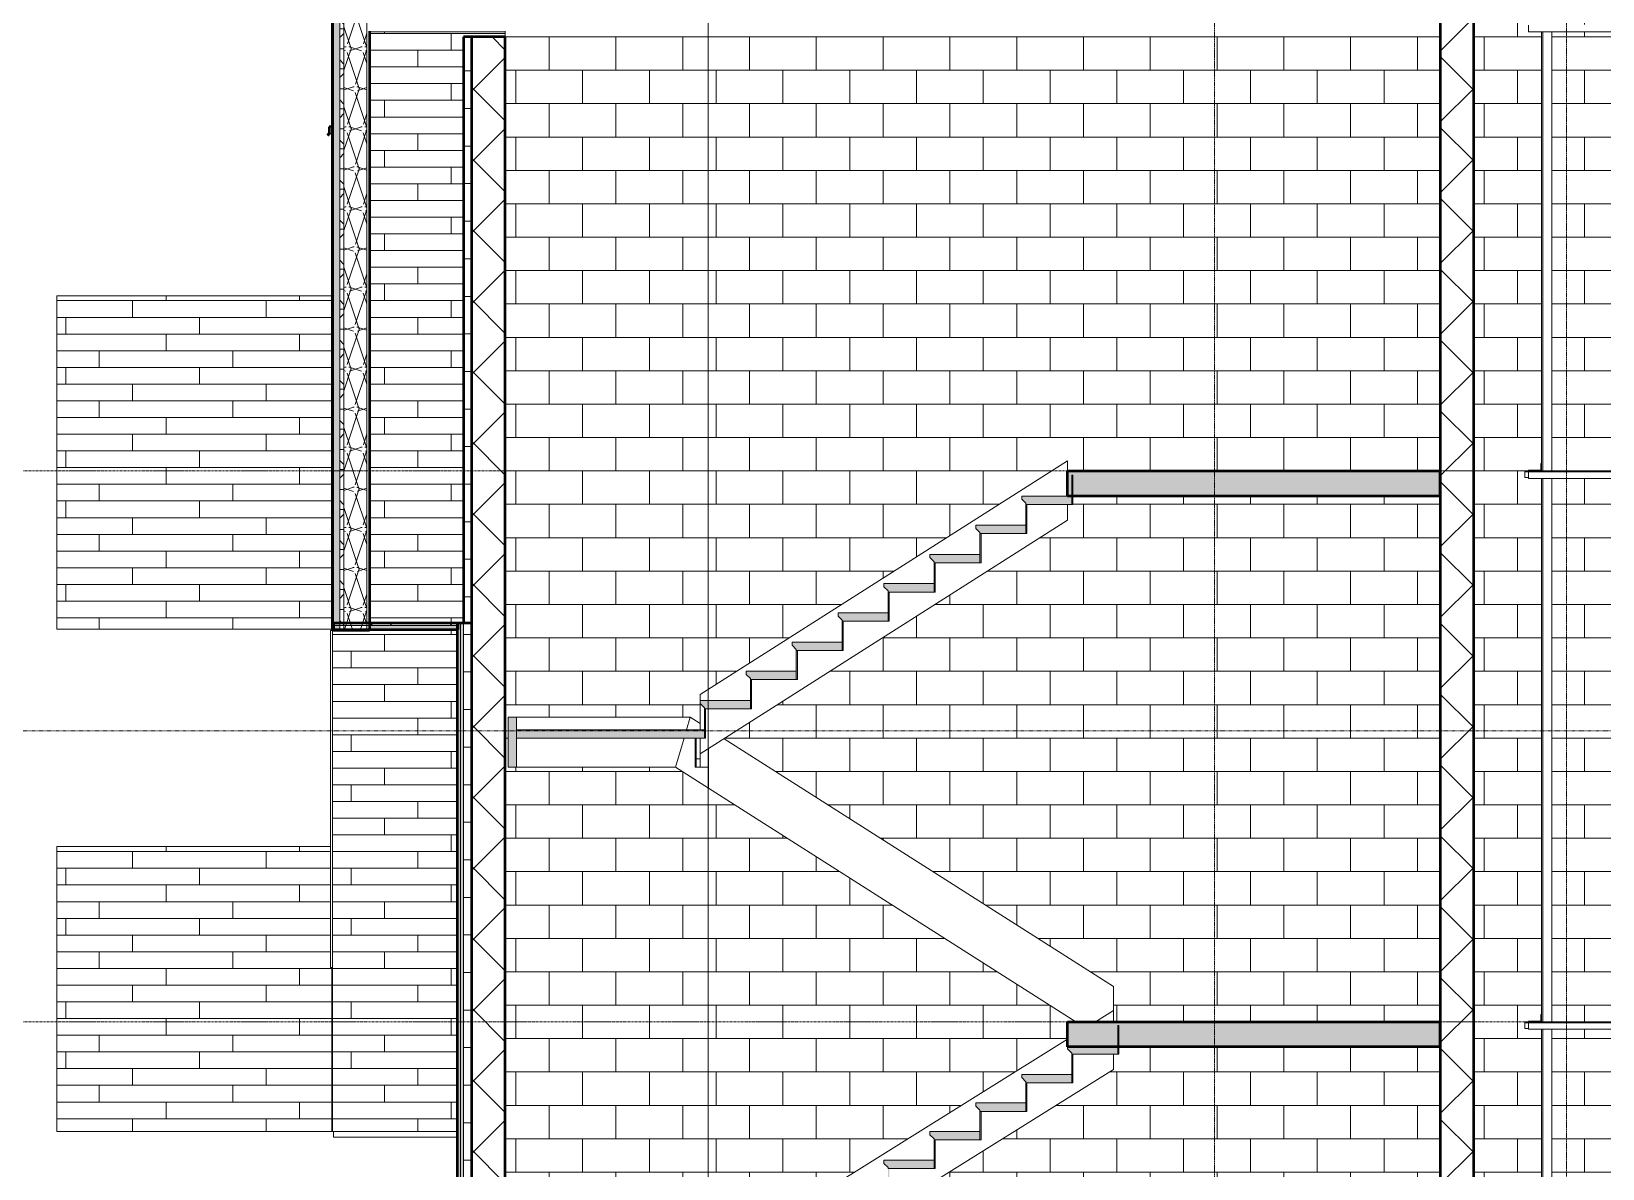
# Model space of a CAD drawing. Header units: inches. Extents: x 9610 to 15331, y -316 to 681.
# Drawn here: x 13188.7 to 13565, y 100.9 to 373.3 of the extents above; entities that cross this region are included whole.
import ezdxf

# ---------------------------------------------------------------- set-up
doc = ezdxf.new("R2010")
doc.units = ezdxf.units.IN
doc.header["$MEASUREMENT"] = 0
for name, pattern in [('Aligning Line 1_8_', [0.25, 0.125, -0.125]), ('Dash Dot 3_16_', [0.3125, 0.1875, -0.0625, 0, -0.0625]), ('Grid Line 1_2_', [0.875, 0.5, -0.125, 0.125, -0.125])]:
    doc.linetypes.add(name, pattern=pattern)
for name, color, linetype, lineweight in [('0-4', 130, 'Continuous', 5), ('0-6', 50, 'Continuous', 9), ('A-ANNO-SYMB-1', 150, 'Dash Dot 3_16_', 9), ('A-CLNG', 13, 'Continuous', 13), ('A-CLNG-1', 135, 'Continuous', 13), ('A-CLNG-3', 13, 'Continuous', 50), ('A-CLNG-4', 243, 'Continuous', 5), ('A-CLNG-PATT-1', 13, 'Continuous', 9), ('A-FLOR-7', 254, 'Continuous', 5), ('A-FLOR-8', 7, 'Continuous', 50), ('A-FLOR-LEVL-1', 51, 'Grid Line 1_2_', 9), ('A-GENM-1', 55, 'Continuous', 9), ('A-GLAZ-1', 135, 'Continuous', 13), ('A-WALL', 113, 'Continuous', 13), ('A-WALL-1', 135, 'Continuous', 13), ('A-WALL-2', 7, 'Continuous', 50), ('A-WALL-4', 254, 'Continuous', 5), ('A-WALL-5', 8, 'Continuous', 5), ('A-WALL-7', 243, 'Continuous', 5), ('A-WALL-8', 27, 'Continuous', 13), ('A-WALL-9', 113, 'Continuous', 50), ('A-WALL-PATT-3', 45, 'Continuous', 9), ('A-WALL-PATT-4', 55, 'Continuous', 9), ('A-WALL-PATT-5', 111, 'Continuous', 9), ('G-ANNO-SYMB', 111, 'Aligning Line 1_8_', 9), ('G-ANNO-SYMB-1', 111, 'Continuous', 9), ('S-STRS-1', 8, 'Continuous', 5), ('S-STRS-2', 50, 'Continuous', 9)]:
    doc.layers.add(name, color=color, linetype=linetype, lineweight=lineweight)
pattern_1 = [(0, (14109.167, 138.832), (0, 4.798), []), (315, (14109.167, 138.832), (4.798427, 0), [6.786, -6.786]), (45, (14109.167, 138.832), (4.798427, 0), [6.786, -6.786])]
pattern_2 = [(161.57, (14109.6468, 139.312), (-3.8399538, -1.54e-05), [0, -27.322, 3.034, 0]), (18.43, (14108.6868, 139.312), (-3.8399538, 1.54e-05), [0, -27.322, 3.034, 0]), (108.43, (14109.6468, 139.312), (1.919622, -9.6005246), [9.106, -21.25]), (71.57, (14108.6868, 139.312), (1.919622, 9.6005246), [9.106, -21.25])]
pattern_3 = [(0, (14109.167, 138.832), (0, 9), []), (90, (14109.167, 138.832), (-9, 6e-16), [])]

# ---------------------------------------------------------------- blocks, each defined once
blk = doc.blocks.new('CTR - 1st Phase - Common Walls_rvt-2-BUILDING SECTION - NORTH_SOUTH AT ELEVATOR AND COURTYARD - LOOKING EAST')
at = {"layer": 'A-WALL-1'}
blk.add_line((-3819.32, 373.37), (-3819.32, 372), dxfattribs=at)
blk = doc.blocks.new('Otis_G2S_06102019171910 - Otis_G2S_06102019171910-2044336-BUILDING SECTION - NORTH_SOUTH AT ELEVATOR AND COURTYARD - LOOKING EAST')
at = {"layer": 'A-GENM-1'}
for p, q in [((-3574.22, 373.23), (-3574.22, 374.8)), ((-3539.45, 373.23), (-3574.22, 373.23)), ((-3571.06, 268), (-3571.06, 373.23)), ((-3570.75, 268), (-3570.75, 373.23)), ((-3568.62, 268), (-3568.62, 373.23)), ((-3575.1, 268), (-3574.22, 268)), ((-3575.1, 267.8), (-3575.1, 268)), ((-3575.1, 267.8), (-3575.1, 266.43)), ((-3574.22, 267.8), (-3575.1, 267.8)), ((-3574.22, 268.2), (-3571.07, 268.2)), ((-3574.22, 268), (-3574.22, 268.2)), ((-3574.22, 268), (-3539.45, 268)), ((-3574.22, 267.8), (-3574.22, 268)), ((-3571.07, 268), (-3574.22, 268)), ((-3574.22, 267.8), (-3539.45, 267.8)), ((-3574.22, 266.23), (-3574.22, 267.8)), ((-3539.45, 267.8), (-3574.22, 267.8)), ((-3571.26, 269.77), (-3571.07, 269.77)), ((-3571.26, 268.2), (-3571.26, 269.77)), ((-3571.07, 268.2), (-3571.26, 268.2)), ((-3571.07, 269.77), (-3571.07, 268.2)), ((-3571.07, 268.2), (-3571.07, 268)), ((-3574.22, 266.43), (-3575.1, 266.43)), ((-3539.45, 266.23), (-3574.22, 266.23)), ((-3571.06, 136), (-3571.06, 266.23)), ((-3570.75, 136), (-3570.75, 266.23)), ((-3568.62, 136), (-3568.62, 266.23)), ((-3575.1, 136), (-3574.22, 136)), ((-3575.1, 135.8), (-3575.1, 136)), ((-3575.1, 135.8), (-3575.1, 134.43)), ((-3574.22, 135.8), (-3575.1, 135.8)), ((-3574.22, 136.2), (-3571.07, 136.2)), ((-3574.22, 136), (-3574.22, 136.2)), ((-3574.22, 136), (-3539.45, 136)), ((-3574.22, 135.8), (-3574.22, 136)), ((-3571.07, 136), (-3574.22, 136)), ((-3574.22, 135.8), (-3539.45, 135.8)), ((-3574.22, 134.23), (-3574.22, 135.8)), ((-3539.45, 135.8), (-3574.22, 135.8)), ((-3571.26, 137.77), (-3571.07, 137.77)), ((-3571.26, 136.2), (-3571.26, 137.77)), ((-3571.07, 136.2), (-3571.26, 136.2)), ((-3571.07, 137.77), (-3571.07, 136.2)), ((-3571.07, 136.2), (-3571.07, 136)), ((-3574.22, 134.43), (-3575.1, 134.43)), ((-3539.45, 134.23), (-3574.22, 134.23)), ((-3571.06, 0), (-3571.06, 134.23)), ((-3570.75, 0), (-3570.75, 134.23)), ((-3568.62, 0), (-3568.62, 134.23))]:
    blk.add_line(p, q, dxfattribs=at)
blk = doc.blocks.new('CTR - 1st Phase -Stairs _ Elevators_rvt-2-BUILDING SECTION - NORTH_SOUTH AT ELEVATOR AND COURTYARD - LOOKING EAST')
at = {"layer": 'A-FLOR-7'}
for points in [[(-3684.6, 262), (-3595.32, 262), (-3595.32, 268), (-3684.6, 268)], [(-3666.84, 130), (-3595.32, 130), (-3595.32, 136), (-3684.6, 136), (-3684.6, 130), (-3673.22, 130)]]:
    blk.add_hatch(color=256, dxfattribs=at).paths.add_polyline_path(points, flags=0)
at = {"layer": 'A-WALL-PATT-3'}
h = blk.add_hatch(dxfattribs=at)
h.set_pattern_fill('FP_82', color=256, style=0, pattern_type=2)
h.set_pattern_definition([(45, (-3012.324, 138.832), (-8.48528, 8.48528), []), (135, (-3012.324, 138.832), (-8.48528, -8.48528), [])])
h.paths.add_polyline_path([(-3595.32, -128), (-3587.32, -128), (-3587.32, 436), (-3595.32, 436), (-3595.32, -114.86)], flags=0)
at = {"layer": 'A-WALL-PATT-4'}
h = blk.add_hatch(dxfattribs=at)
h.set_pattern_fill('FP_83', color=256, style=0, pattern_type=2)
h.set_pattern_definition([(0, (-3503.324, -164), (0, 8), []), (90, (-3503.324, -164), (-8, 8), [8, -8])])
h.paths.add_polyline_path([(-3571.06, -128), (-3571.06, -21.77), (-3574.22, -21.77), (-3574.22, -21.57), (-3575.1, -21.57), (-3575.1, -20), (-3574.22, -20), (-3574.22, -19.8), (-3571.26, -19.8), (-3571.26, -18.23), (-3571.07, -18.23), (-3571.06, -1.77), (-3574.22, -1.77), (-3574.22, -1.57), (-3575.1, -1.57), (-3575.1, 0), (-3574.22, 0), (-3574.22, 0.2), (-3571.26, 0.2), (-3571.26, 1.77), (-3571.07, 1.77), (-3571.06, 134.23), (-3574.22, 134.23), (-3574.22, 134.43), (-3575.1, 134.43), (-3575.1, 136), (-3574.22, 136), (-3574.22, 136.2), (-3571.26, 136.2), (-3571.26, 137.77), (-3571.07, 137.77), (-3571.06, 266.23), (-3574.22, 266.23), (-3574.22, 266.43), (-3575.1, 266.43), (-3575.1, 268), (-3574.22, 268), (-3574.22, 268.2), (-3571.26, 268.2), (-3571.26, 269.77), (-3571.07, 269.77), (-3571.06, 373.23), (-3574.22, 373.23), (-3574.22, 373.43), (-3575.1, 373.43), (-3575.1, 375), (-3574.22, 375), (-3574.22, 375.2), (-3571.26, 375.2), (-3571.26, 376.77), (-3571.07, 376.77), (-3571.06, 394), (-3568.62, 394), (-3568.62, 375), (-3539.45, 375), (-3539.45, 394), (-3534.45, 394), (-3534.45, 375), (-3523.82, 375), (-3523.82, 394), (-3521.38, 394), (-3521.38, 376.77), (-3521.19, 376.77), (-3521.19, 375.2), (-3518.23, 375.2), (-3518.23, 375), (-3517.35, 375), (-3517.35, 373.43), (-3518.23, 373.43), (-3518.23, 373.23), (-3521.38, 373.23), (-3521.38, 269.77), (-3521.19, 269.77), (-3521.19, 268.2), (-3518.23, 268.2), (-3518.23, 268), (-3517.35, 268), (-3517.35, 266.43), (-3518.23, 266.43), (-3518.23, 266.23), (-3521.38, 266.23), (-3521.38, 137.77), (-3521.19, 137.77), (-3521.19, 136.2), (-3518.23, 136.2), (-3518.23, 136), (-3517.35, 136), (-3517.35, 134.43), (-3518.23, 134.43), (-3518.23, 134.23), (-3521.38, 134.23), (-3521.38, 1.77), (-3521.19, 1.77), (-3521.19, 0.2), (-3518.23, 0.2), (-3518.23, 0), (-3517.35, 0), (-3517.35, -1.57), (-3518.23, -1.57), (-3518.23, -1.77), (-3521.38, -1.77), (-3521.38, -18.23), (-3521.19, -18.23), (-3521.19, -19.8), (-3518.23, -19.8), (-3518.23, -20), (-3517.35, -20), (-3517.35, -21.57), (-3518.23, -21.57), (-3518.23, -21.77), (-3521.38, -21.77), (-3521.38, -128), (-3509.73, -128), (-3509.73, -44), (-3509.32, -44), (-3509.32, -43), (-3508.28, -43), (-3508.28, -42), (-3507.32, -42), (-3507.32, 0), (-3509.73, 0), (-3509.73, 84), (-3509.32, 84), (-3509.32, 85), (-3508.28, 85), (-3508.28, 86), (-3507.32, 86), (-3507.32, 136), (-3509.73, 136), (-3509.73, 220), (-3509.32, 220), (-3509.32, 221), (-3508.28, 221), (-3508.28, 222), (-3507.32, 222), (-3507.32, 268), (-3509.73, 268), (-3509.73, 352), (-3509.32, 352), (-3509.32, 353), (-3508.28, 353), (-3508.28, 354), (-3507.32, 354), (-3507.32, 436), (-3587.32, 436), (-3587.32, -128), (-3576.29, -128)], flags=0)
h.paths.add_polyline_path([(-3568.62, -128), (-3568, -128), (-3568, -60.62), (-3568.31, -60.62), (-3568.31, -52.98), (-3555.72, -52.98), (-3555.72, -52.44), (-3539.45, -52.44), (-3539.45, -21.77), (-3568.62, -21.77), (-3568.62, -126.76)], flags=0)
h.paths.add_polyline_path([(-3566.5, -128), (-3565.13, -128), (-3565.13, -84.98), (-3547.65, -84.98), (-3547.65, -60.62), (-3566.5, -60.62), (-3566.5, -126.41)], flags=0)
h.paths.add_polyline_path([(-3524.44, -128), (-3523.82, -128), (-3523.82, -21.77), (-3534.45, -21.77), (-3534.45, -52.98), (-3524.13, -52.98), (-3524.13, -60.62), (-3524.44, -60.62), (-3524.44, -119.59)], flags=0)
h.paths.add_polyline_path([(-3527.3, -128), (-3525.94, -128), (-3525.94, -60.62), (-3534.45, -60.62), (-3534.45, -84.98), (-3527.3, -84.98), (-3527.3, -120.06)], flags=0)
h.paths.add_polyline_path([(-3544.78, -84.98), (-3539.45, -84.98), (-3539.45, -60.62), (-3544.78, -60.62)], flags=0)
h.paths.add_polyline_path([(-3531.77, -20), (-3523.82, -20), (-3523.82, -1.77), (-3534.45, -1.77), (-3534.45, -20)], flags=0)
h.paths.add_polyline_path([(-3568.62, -20), (-3539.45, -20), (-3539.45, -1.77), (-3568.62, -1.77), (-3568.62, -16)], flags=0)
h.paths.add_polyline_path([(-3534.45, 0), (-3523.82, 0), (-3523.82, 134.23), (-3534.45, 134.23), (-3534.45, 29.36)], flags=0)
h.paths.add_polyline_path([(-3544.32, 0), (-3539.45, 0), (-3539.45, 134.23), (-3568.62, 134.23), (-3568.62, 0)], flags=0)
h.paths.add_polyline_path([(-3534.45, 136), (-3523.82, 136), (-3523.82, 266.23), (-3534.45, 266.23), (-3534.45, 160.23)], flags=0)
h.paths.add_polyline_path([(-3539.45, 136), (-3539.45, 266.23), (-3568.62, 266.23), (-3568.62, 136)], flags=0)
h.paths.add_polyline_path([(-3534.45, 268), (-3523.82, 268), (-3523.82, 373.23), (-3534.45, 373.23), (-3534.45, 279.64)], flags=0)
h.paths.add_polyline_path([(-3539.45, 268), (-3539.45, 373.23), (-3568.62, 373.23), (-3568.62, 268), (-3542.38, 268)], flags=0)
h.paths.add_polyline_path([(-3544.43, 422), (-3549.22, 422), (-3549.22, 422.37), (-3546.41, 422.37), (-3546.41, 426.37), (-3549.22, 426.37), (-3549.22, 426.75), (-3543.22, 426.75), (-3543.22, 426.37), (-3546.03, 426.37), (-3546.03, 422.37), (-3543.22, 422.37), (-3543.22, 422)], flags=0)
h = blk.add_hatch(dxfattribs=at)
h.set_pattern_fill('FP_79', color=256, style=0, pattern_type=2)
h.set_pattern_definition([(0, (-3591.324, -172), (0, 8), []), (90, (-3591.324, -172), (-8, 8), [8, -8])])
h.paths.add_polyline_path([(-3599.3, -140), (-3595.32, -140), (-3595.32, -138), (-3599.32, -138.01), (-3599.32, -140)], flags=0)
h.paths.add_polyline_path([(-3599.32, -128), (-3595.32, -128), (-3595.32, -6), (-3677.56, -6), (-3677.56, -8.74), (-3678.81, -8.74), (-3678.81, -12.43), (-3760.82, -62.66), (-3667.81, -119.63), (-3667.81, -128), (-3613.53, -128)], flags=0)
h.paths.add_polyline_path([(-3819.32, -128), (-3677.11, -128), (-3772.42, -69.63), (-3816.81, -69.63), (-3816.81, -57.63), (-3769.04, -57.63), (-3766.81, -58.99), (-3766.81, -52.26), (-3684.6, -1.91), (-3684.6, 0), (-3682.78, 0), (-3778.35, 59.57), (-3818.6, 59.57), (-3818.6, 71.57), (-3774.91, 71.57), (-3772.6, 70.13), (-3772.6, 76.99), (-3684.6, 131.84), (-3684.6, 136), (-3682.65, 136), (-3778.51, 197), (-3818.6, 197), (-3818.6, 209), (-3775.01, 209), (-3772.6, 207.46), (-3772.6, 214.46), (-3684.6, 270.46), (-3684.6, 268), (-3595.32, 268), (-3595.32, 372), (-3819.32, 372), (-3819.32, -114.86)], flags=0)
h.paths.add_polyline_path([(-3678.81, -6.74), (-3677.81, -6.74), (-3677.81, -6), (-3678.81, -6)], flags=0)
h.paths.add_polyline_path([(-3595.32, 0), (-3595.32, 130), (-3672.35, 130), (-3672.35, 128.29), (-3673.6, 128.29), (-3673.6, 124.56), (-3766.76, 66.49), (-3673.6, 8.42), (-3673.6, 0), (-3666.84, 0)], flags=0)
h.paths.add_polyline_path([(-3595.32, 136), (-3595.32, 262), (-3683.35, 262), (-3683.35, 260), (-3684.6, 260), (-3684.6, 256.24), (-3766.92, 203.85), (-3673.6, 144.46), (-3673.6, 136), (-3666.84, 136)], flags=0)
at = {"layer": 'S-STRS-1'}
for points in [[(-3684.6, 260), (-3683.6, 260), (-3683.6, 262), (-3695.6, 262), (-3695.6, 261.25), (-3694.6, 260.25), (-3694.6, 260)], [(-3694.6, 253), (-3694.35, 253), (-3694.35, 260), (-3694.6, 260), (-3694.6, 253.25)], [(-3683.35, 260), (-3683.35, 262), (-3683.6, 262), (-3683.6, 260)], [(-3705.6, 253), (-3694.6, 253), (-3694.6, 255), (-3706.6, 255), (-3706.6, 254.25), (-3705.6, 253.25)], [(-3705.35, 246), (-3705.35, 253), (-3705.6, 253), (-3705.6, 246)], [(-3705.6, 246), (-3705.6, 248), (-3717.6, 248), (-3717.6, 247.25), (-3716.6, 246.25), (-3716.6, 246)], [(-3716.35, 239), (-3716.35, 246), (-3716.6, 246), (-3716.6, 239)], [(-3727.6, 239), (-3716.6, 239), (-3716.6, 241), (-3728.6, 241), (-3728.6, 240.25), (-3727.6, 239.25)], [(-3727.6, 232), (-3727.35, 232), (-3727.35, 239), (-3727.6, 239), (-3727.6, 232.25)], [(-3727.6, 232), (-3727.6, 234), (-3739.6, 234), (-3739.6, 233.25), (-3738.6, 232.25), (-3738.6, 232), (-3734.37, 232)], [(-3738.6, 225), (-3738.35, 225), (-3738.35, 232), (-3738.6, 232), (-3738.6, 225.25)], [(-3738.6, 225), (-3738.6, 227), (-3750.6, 227), (-3750.6, 226.25), (-3749.6, 225.25), (-3749.6, 225)], [(-3749.35, 218), (-3749.35, 225), (-3749.6, 225), (-3749.6, 218)], [(-3749.6, 218), (-3749.6, 220), (-3761.6, 220), (-3761.6, 219.25), (-3760.6, 218.25), (-3760.6, 218)], [(-3760.35, 211), (-3760.35, 218), (-3760.6, 218), (-3760.6, 211)], [(-3771.6, 211), (-3760.6, 211), (-3760.6, 213), (-3772.6, 213), (-3772.6, 212.25), (-3771.6, 211.25)], [(-3771.6, 204), (-3771.35, 204), (-3771.35, 211), (-3771.6, 211), (-3771.6, 206.08)], [(-3818.6, 197), (-3816.6, 197), (-3816.6, 209), (-3818.6, 209), (-3818.6, 204)], [(-3816.6, 204), (-3771.6, 204), (-3771.6, 206), (-3816.6, 206)], [(-3683.6, 128.29), (-3672.6, 128.29), (-3672.6, 130), (-3684.6, 130), (-3684.6, 129.54), (-3683.6, 128.54)], [(-3683.35, 121.43), (-3683.35, 128.29), (-3683.6, 128.29), (-3683.6, 121.43)], [(-3672.6, 128.29), (-3672.35, 128.29), (-3672.35, 130), (-3672.6, 130), (-3672.6, 128.54)], [(-3683.6, 121.43), (-3683.6, 123.43), (-3695.6, 123.43), (-3695.6, 122.68), (-3694.6, 121.68), (-3694.6, 121.43), (-3684.6, 121.43)], [(-3694.35, 114.57), (-3694.35, 121.43), (-3694.6, 121.43), (-3694.6, 114.57)], [(-3705.6, 114.57), (-3694.6, 114.57), (-3694.6, 116.57), (-3706.6, 116.57), (-3706.6, 115.82), (-3705.6, 114.82)], [(-3705.35, 107.71), (-3705.35, 114.57), (-3705.6, 114.57), (-3705.6, 107.71)], [(-3716.6, 107.71), (-3705.6, 107.71), (-3705.6, 109.71), (-3717.6, 109.71), (-3717.6, 108.96), (-3716.6, 107.96)], [(-3716.6, 100.86), (-3716.35, 100.86), (-3716.35, 107.71), (-3716.6, 107.71), (-3716.6, 101.11)], [(-3727.6, 100.86), (-3716.6, 100.86), (-3716.6, 102.86), (-3728.6, 102.86), (-3728.6, 102.11), (-3727.6, 101.11)], [(-3727.6, 94), (-3727.35, 94), (-3727.35, 100.86), (-3727.6, 100.86), (-3727.6, 94.25)]]:
    blk.add_hatch(color=256, dxfattribs=at).paths.add_polyline_path(points, flags=0)
at = {"layer": 'A-FLOR-8'}
for p, q in [((-3684.6, 268), (-3595.32, 268)), ((-3684.6, 262), (-3684.6, 268)), ((-3595.32, 262), (-3595.32, 268)), ((-3595.32, 262), (-3684.6, 262)), ((-3684.6, 136), (-3595.32, 136)), ((-3684.6, 130), (-3684.6, 136)), ((-3595.32, 130), (-3595.32, 136)), ((-3595.32, 130), (-3684.6, 130))]:
    blk.add_line(p, q, dxfattribs=at)
at = {"layer": 'A-WALL-1'}
blk.add_line((-3595.32, 372), (-3819.32, 372), dxfattribs=at)
at = {"layer": 'A-WALL-2'}
for p, q in [((-3595.32, 436), (-3595.32, -128)), ((-3587.32, -128), (-3587.32, 436))]:
    blk.add_line(p, q, dxfattribs=at)
at = {"layer": 'S-STRS-2'}
for p, q in [((-3772.6, 214.46), (-3684.6, 270.46)), ((-3684.6, 270.46), (-3684.6, 268)), ((-3683.6, 267), (-3683.6, 260)), ((-3683.6, 267), (-3683.35, 267)), ((-3683.35, 260), (-3683.35, 267)), ((-3683.6, 262), (-3695.6, 262)), ((-3695.6, 262), (-3695.6, 261.25)), ((-3694.6, 260.25), (-3695.6, 261.25)), ((-3694.6, 260), (-3694.6, 260.25)), ((-3694.6, 260), (-3694.6, 253)), ((-3694.6, 260), (-3694.35, 260)), ((-3683.6, 260), (-3694.6, 260)), ((-3694.35, 253), (-3694.35, 260)), ((-3684.6, 260), (-3684.6, 256.24)), ((-3683.6, 262), (-3683.6, 260)), ((-3683.6, 260), (-3683.35, 260)), ((-3684.6, 256.24), (-3772.6, 200.24)), ((-3694.6, 255), (-3706.6, 255)), ((-3706.6, 255), (-3706.6, 254.25)), ((-3705.6, 253.25), (-3706.6, 254.25)), ((-3705.6, 253), (-3705.6, 253.25)), ((-3705.6, 253), (-3705.6, 246)), ((-3705.6, 253), (-3705.35, 253)), ((-3694.6, 253), (-3705.6, 253)), ((-3705.35, 246), (-3705.35, 253)), ((-3694.6, 255), (-3694.6, 253)), ((-3694.6, 253), (-3694.35, 253)), ((-3705.6, 248), (-3717.6, 248)), ((-3717.6, 248), (-3717.6, 247.25)), ((-3716.6, 246.25), (-3717.6, 247.25)), ((-3716.6, 246), (-3716.6, 246.25)), ((-3716.6, 246), (-3716.6, 239)), ((-3716.6, 246), (-3716.35, 246)), ((-3705.6, 246), (-3716.6, 246)), ((-3716.35, 239), (-3716.35, 246)), ((-3705.6, 248), (-3705.6, 246)), ((-3705.6, 246), (-3705.35, 246)), ((-3716.6, 241), (-3728.6, 241)), ((-3728.6, 241), (-3728.6, 240.25)), ((-3716.6, 241), (-3716.6, 239)), ((-3727.6, 239.25), (-3728.6, 240.25)), ((-3727.6, 239), (-3727.6, 239.25)), ((-3727.6, 239), (-3727.6, 232)), ((-3727.6, 239), (-3727.35, 239)), ((-3716.6, 239), (-3727.6, 239)), ((-3727.35, 232), (-3727.35, 239)), ((-3716.6, 239), (-3716.35, 239)), ((-3727.6, 234), (-3739.6, 234)), ((-3739.6, 234), (-3739.6, 233.25)), ((-3727.6, 234), (-3727.6, 232)), ((-3738.6, 232.25), (-3739.6, 233.25)), ((-3738.6, 232), (-3738.6, 232.25)), ((-3738.6, 232), (-3738.6, 225)), ((-3738.6, 232), (-3738.35, 232)), ((-3727.6, 232), (-3738.6, 232)), ((-3738.35, 225), (-3738.35, 232)), ((-3727.6, 232), (-3727.35, 232)), ((-3738.6, 227), (-3750.6, 227)), ((-3750.6, 227), (-3750.6, 226.25)), ((-3749.6, 225.25), (-3750.6, 226.25)), ((-3738.6, 227), (-3738.6, 225)), ((-3749.6, 225), (-3749.6, 225.25)), ((-3749.6, 225), (-3749.6, 218)), ((-3749.6, 225), (-3749.35, 225)), ((-3738.6, 225), (-3749.6, 225)), ((-3749.35, 218), (-3749.35, 225)), ((-3738.6, 225), (-3738.35, 225)), ((-3749.6, 220), (-3761.6, 220)), ((-3761.6, 220), (-3761.6, 219.25)), ((-3760.6, 218.25), (-3761.6, 219.25)), ((-3749.6, 220), (-3749.6, 218)), ((-3760.6, 218), (-3760.6, 218.25)), ((-3760.6, 218), (-3760.6, 211)), ((-3760.6, 218), (-3760.35, 218)), ((-3749.6, 218), (-3760.6, 218)), ((-3760.35, 211), (-3760.35, 218)), ((-3749.6, 218), (-3749.35, 218)), ((-3772.6, 214.46), (-3772.6, 213)), ((-3772.6, 213), (-3772.6, 212.25)), ((-3772.6, 213), (-3760.6, 213)), ((-3772.6, 212.25), (-3772.6, 206)), ((-3772.6, 212.25), (-3771.6, 211.25)), ((-3771.6, 211), (-3771.6, 211.25)), ((-3760.6, 211), (-3771.6, 211)), ((-3771.6, 211), (-3771.6, 204)), ((-3771.6, 211), (-3771.35, 211)), ((-3771.35, 204), (-3771.35, 211)), ((-3760.6, 213), (-3760.6, 211)), ((-3760.6, 211), (-3760.35, 211)), ((-3818.6, 209), (-3816.6, 209)), ((-3818.6, 209), (-3818.6, 197)), ((-3816.6, 209), (-3816.6, 197)), ((-3816.6, 209), (-3775.01, 209)), ((-3775.88, 206), (-3775.01, 209)), ((-3775.01, 209), (-3775.88, 206)), ((-3775.01, 209), (-3772.6, 207.46)), ((-3816.6, 206), (-3771.6, 206)), ((-3816.6, 206), (-3816.6, 204)), ((-3771.6, 204), (-3816.6, 204)), ((-3778.51, 197), (-3776.47, 204)), ((-3776.47, 204), (-3778.51, 197)), ((-3773.85, 204), (-3773.85, 197)), ((-3773.6, 197), (-3773.6, 204)), ((-3772.6, 204), (-3772.6, 200.24)), ((-3771.6, 206), (-3771.6, 204)), ((-3771.6, 204), (-3771.35, 204)), ((-3766.92, 203.85), (-3673.6, 144.46)), ((-3772.6, 197), (-3772.6, 200.24)), ((-3770.6, 201.51), (-3770.6, 197)), ((-3816.6, 197), (-3818.6, 197)), ((-3816.6, 197), (-3778.51, 197)), ((-3778.51, 197), (-3770.6, 191.97)), ((-3773.85, 197), (-3773.6, 197)), ((-3773.6, 199), (-3772.6, 199)), ((-3773.6, 199), (-3773.6, 197)), ((-3772.6, 197), (-3773.6, 197)), ((-3770.6, 197), (-3772.6, 197)), ((-3770.6, 197), (-3770.6, 191.97)), ((-3770.6, 191.97), (-3682.65, 136)), ((-3673.6, 144.46), (-3673.6, 138.7)), ((-3677.93, 136), (-3673.6, 138.7)), ((-3673.6, 138.7), (-3673.6, 136)), ((-3772.6, 76.99), (-3684.6, 131.84)), ((-3672.6, 135.14), (-3672.6, 128.29)), ((-3672.6, 135.14), (-3672.35, 135.14)), ((-3672.35, 128.29), (-3672.35, 135.14)), ((-3672.6, 130.29), (-3684.6, 130.29)), ((-3684.6, 130.29), (-3684.6, 129.54)), ((-3683.6, 128.54), (-3684.6, 129.54)), ((-3683.6, 128.29), (-3683.6, 128.54)), ((-3683.6, 128.29), (-3683.6, 121.43)), ((-3683.6, 128.29), (-3683.35, 128.29)), ((-3672.6, 128.29), (-3683.6, 128.29)), ((-3683.35, 121.43), (-3683.35, 128.29)), ((-3673.6, 128.29), (-3673.6, 124.56)), ((-3672.6, 130.29), (-3672.6, 128.29)), ((-3672.6, 128.29), (-3672.35, 128.29)), ((-3673.6, 124.56), (-3772.6, 62.85)), ((-3683.6, 123.43), (-3695.6, 123.43)), ((-3695.6, 123.43), (-3695.6, 122.68)), ((-3694.6, 121.68), (-3695.6, 122.68)), ((-3694.6, 121.43), (-3694.6, 121.68)), ((-3694.6, 121.43), (-3694.6, 114.57)), ((-3694.6, 121.43), (-3694.35, 121.43)), ((-3683.6, 121.43), (-3694.6, 121.43)), ((-3694.35, 114.57), (-3694.35, 121.43)), ((-3683.6, 123.43), (-3683.6, 121.43)), ((-3683.6, 121.43), (-3683.35, 121.43)), ((-3694.6, 116.57), (-3706.6, 116.57)), ((-3706.6, 116.57), (-3706.6, 115.82)), ((-3705.6, 114.82), (-3706.6, 115.82)), ((-3705.6, 114.57), (-3705.6, 114.82)), ((-3705.6, 114.57), (-3705.6, 107.71)), ((-3705.6, 114.57), (-3705.35, 114.57)), ((-3694.6, 114.57), (-3705.6, 114.57)), ((-3705.35, 107.71), (-3705.35, 114.57)), ((-3694.6, 116.57), (-3694.6, 114.57)), ((-3694.6, 114.57), (-3694.35, 114.57)), ((-3705.6, 109.71), (-3717.6, 109.71)), ((-3717.6, 109.71), (-3717.6, 108.96)), ((-3705.6, 109.71), (-3705.6, 107.71)), ((-3716.6, 107.96), (-3717.6, 108.96)), ((-3716.6, 107.71), (-3716.6, 107.96)), ((-3716.6, 107.71), (-3716.6, 100.86)), ((-3716.6, 107.71), (-3716.35, 107.71)), ((-3705.6, 107.71), (-3716.6, 107.71)), ((-3716.35, 100.86), (-3716.35, 107.71)), ((-3705.6, 107.71), (-3705.35, 107.71)), ((-3716.6, 102.86), (-3728.6, 102.86)), ((-3728.6, 102.86), (-3728.6, 102.11)), ((-3727.6, 101.11), (-3728.6, 102.11)), ((-3716.6, 102.86), (-3716.6, 100.86)), ((-3727.6, 100.86), (-3727.6, 101.11)), ((-3716.6, 100.86), (-3727.6, 100.86)), ((-3716.6, 100.86), (-3716.35, 100.86))]:
    blk.add_line(p, q, dxfattribs=at)
at = {"layer": '0-6'}
blk.add_blockref('Otis_G2S_06102019171910 - Otis_G2S_06102019171910-2044336-BUILDING SECTION - NORTH_SOUTH AT ELEVATOR AND COURTYARD - LOOKING EAST', (0, 0), dxfattribs=at)
blk = doc.blocks.new('Basic Wall _ EXT - FIBER CEMENT - LARGE - ___-2162461-BUILDING SECTION - NORTH_SOUTH AT ELEVATOR AND COURTYARD - LOOKING EAST')
at = {"layer": 'A-WALL-8'}
blk.add_hatch(color=256, dxfattribs=at).paths.add_polyline_path([(-3861.76, 348.66), (-3861.47, 349.06), (-3861.47, 350.44), (-3860.72, 350.5), (-3860.75, 350.53), (-3861.5, 350.43), (-3861.5, 349.02), (-3861.79, 348.68)], flags=0)
at = {"layer": 'A-WALL-1'}
for p, q in [((-3861.77, 348.55), (-3861.75, 348.53)), ((-3861.73, 348.55), (-3861.75, 348.57))]:
    blk.add_line(p, q, dxfattribs=at)
for centre, radius, start, end in [((-3861.71, 348.62), 0.0937, 140, 230), ((-3861.71, 348.62), 0.0625, 140, 230), ((-3861.69, 348.6), 0.0938, 230, 320), ((-3861.69, 348.6), 0.0625, 230, 320)]:
    blk.add_arc(centre, radius, start, end, dxfattribs=at)
at = {"layer": 'A-WALL-9'}
for p, q in [((-3860.75, 350.53), (-3861.5, 350.46)), ((-3861.5, 350.46), (-3861.5, 349.02)), ((-3860.72, 350.5), (-3861.47, 350.44)), ((-3861.47, 349.01), (-3861.47, 350.44)), ((-3860.72, 353), (-3860.75, 353)), ((-3860.75, 353), (-3860.75, 350.53)), ((-3860.72, 350.5), (-3860.72, 353)), ((-3861.5, 349.02), (-3861.79, 348.68)), ((-3861.77, 348.55), (-3861.75, 348.53)), ((-3861.76, 348.66), (-3861.47, 349.01)), ((-3861.73, 348.55), (-3861.75, 348.57)), ((-3861.36, 348.9), (-3861.64, 348.56)), ((-3861.62, 348.54), (-3861.34, 348.88)), ((-3861.34, 348.88), (-3861.36, 348.9))]:
    blk.add_line(p, q, dxfattribs=at)
for centre, radius, start, end in [((-3861.71, 348.62), 0.0937, 140, 230), ((-3861.71, 348.62), 0.0625, 140, 230), ((-3861.69, 348.6), 0.0938, 230, 320), ((-3861.69, 348.6), 0.0625, 230, 320)]:
    blk.add_arc(centre, radius, start, end, dxfattribs=at)
blk = doc.blocks.new('_THE_ WINDOW _ DOOR - Window - 2nd Floor-2113388-BUILDING SECTION - NORTH_SOUTH AT ELEVATOR AND COURTYARD - LOOKING EAST')
at = {"layer": 'A-GLAZ-1'}
for p, q in [((-3861.22, 149), (-3861.22, 229.75)), ((-3860.72, 229.75), (-3861.22, 229.75)), ((-3861.22, 149), (-3860.72, 149))]:
    blk.add_line(p, q, dxfattribs=at)

msp = doc.modelspace()

# ---------------------------------------------------------------- hatches: boundary and pattern name
at = {"layer": 'A-CLNG-4'}
msp.add_hatch(color=256, dxfattribs=at).paths.add_polyline_path([(13269.64, 230), (13290.67, 230), (13290.67, 231), (13269.64, 231)], flags=0)
at = {"layer": 'A-CLNG-PATT-1'}
h = msp.add_hatch(dxfattribs=at)
h.set_pattern_fill('FP_63', color=256, style=0, pattern_type=2)
h.set_pattern_definition([(45, (14109.167, 138.832), (-9.50352, 9.50352), []), (45, (14109.167, 153.232), (-9.50352, 9.50352), [])])
h.paths.add_polyline_path([(13269.64, 231), (13290.67, 231), (13290.67, 231.5), (13269.64, 231.5)], flags=0)
at = {"layer": 'A-WALL-4'}
msp.add_hatch(color=256, dxfattribs=at).paths.add_polyline_path([(13260.77, 229.75), (13261.02, 229.75), (13261.02, 350.5), (13260.77, 350.5), (13260.77, 230.12)], flags=0)
at = {"layer": 'A-WALL-5'}
for points in [[(13261.02, 350.5), (13261.02, 422), (13260.77, 422), (13260.77, 350.5)], [(13262.52, 350.5), (13262.52, 422), (13261.02, 422), (13261.02, 350.5)], [(13261.02, 229.75), (13262.52, 229.75), (13262.52, 350.5), (13261.02, 350.5), (13261.02, 251.93)], [(13292.17, -4), (13292.17, 231.5), (13291.42, 231.5), (13291.42, -4)]]:
    msp.add_hatch(color=256, dxfattribs=at).paths.add_polyline_path(points, flags=0)
at = {"layer": 'A-WALL-7'}
msp.add_hatch(color=256, dxfattribs=at).paths.add_polyline_path([(13291.42, -4), (13291.42, 231.5), (13290.67, 231.5), (13290.67, -4)], flags=0)
at = {"layer": 'A-WALL-PATT-4'}
h = msp.add_hatch(dxfattribs=at)
h.set_pattern_fill('FP_62', color=256, style=0, pattern_type=2)
h.set_pattern_definition([(0, (13265.205, 136.8), (0, 4), []), (90, (13265.205, 136.8), (-8, 8), [4, -28]), (90, (13281.205, 140.8), (-8, 8), [4, -28])])
h.paths.add_polyline_path([(13285.82, 109.75), (13290.67, 109.75), (13290.67, 230), (13269.64, 230), (13269.64, 229.75), (13260.77, 229.75), (13260.77, 109.75)], flags=0)
h.paths.add_polyline_path([(13291.42, 231.5), (13292.17, 231.5), (13292.17, 372), (13302.17, 372), (13302.17, 373.25), (13269.64, 373.25), (13269.64, 231.5), (13290.77, 231.5)], flags=0)
h = msp.add_hatch(dxfattribs=at)
h.set_pattern_fill('FP_42', color=256, style=0, pattern_type=2)
h.set_pattern_definition([(0, (13196.892, 268.8), (0, 4), []), (90, (13196.892, 268.8), (-8, 8), [4, -28]), (90, (13212.892, 272.8), (-8, 8), [4, -28])])
h.paths.add_polyline_path([(13252.05, 230.12), (13260.58, 230.12), (13260.58, 310), (13194.77, 310), (13194.77, 230.12)], flags=0)
h = msp.add_hatch(dxfattribs=at)
h.set_pattern_fill('FP_43', color=256, style=0, pattern_type=2)
h.set_pattern_definition([(0, (13196.892, 136.8), (0, 4), []), (90, (13196.892, 136.8), (-8, 8), [4, -28]), (90, (13212.892, 140.8), (-8, 8), [4, -28])])
h.paths.add_polyline_path([(13260.58, 109.75), (13260.58, 149), (13260.27, 149), (13260.27, 178), (13194.77, 178), (13194.77, 109.75), (13252.05, 109.75)], flags=0)
at = {"layer": 'A-WALL-PATT-5'}
h = msp.add_hatch(dxfattribs=at)
h.set_pattern_fill('FP_40', color=256, style=0, pattern_type=2)
h.set_pattern_definition(pattern_1)
h.paths.add_polyline_path([(13262.52, 350.5), (13263.52, 350.5), (13263.52, 422), (13262.52, 422), (13262.52, 355.08)], flags=0)
h = msp.add_hatch(dxfattribs=at)
h.set_pattern_fill('FP_41', color=256, style=0, pattern_type=2)
h.set_pattern_definition(pattern_2)
h.paths.add_polyline_path([(13269.02, 350.5), (13269.02, 422), (13263.52, 422), (13263.52, 350.5), (13268.93, 350.5)], flags=0)
h = msp.add_hatch(dxfattribs=at)
h.set_pattern_fill('FP_37', color=256, style=0, pattern_type=2)
h.set_pattern_definition([(0, (14109.167, 138.832), (30.72, 7.68), [1.267, -21.773, 1.267, -21.773, -122.88]), (0, (14109.167, 138.832), (30.72, 7.68), [-46.08, 1.267, -44.813, 1.267, -21.773, -53.76]), (0, (14109.167, 138.832), (30.72, 7.68), [-115.2, 1.267, -14.093, 1.267, -37.133]), (120, (14120.687, 142.672), (-22.011075, 22.7643), [1.267, -21.773, 1.267, -21.773, -122.88]), (120, (14120.687, 142.672), (-22.011075, 22.7643), [-46.08, 1.267, -44.813, 1.267, -21.773, -53.76]), (120, (14120.687, 142.672), (-22.011075, 22.7643), [-115.2, 1.267, -14.093, 1.267, -37.133]), (240, (14124.527, 158.032), (-8.708925, -30.4443), [1.267, -21.773, 1.267, -21.773, -122.88]), (240, (14124.527, 158.032), (-8.708925, -30.4443), [-46.08, 1.267, -44.813, 1.267, -21.773, -53.76]), (240, (14124.527, 158.032), (-8.708925, -30.4443), [-115.2, 1.267, -14.093, 1.267, -37.133])])
h.paths.add_polyline_path([(13269.64, 350.5), (13269.64, 374), (13269.02, 374), (13269.02, 350.5)], flags=0)
h.paths.add_polyline_path([(13269.02, 402.75), (13269.64, 402.76), (13269.64, 422), (13269.02, 421.96), (13269.02, 402.76)], flags=0)
h = msp.add_hatch(dxfattribs=at)
h.set_pattern_fill('FP_61', color=256, style=0, pattern_type=2)
h.set_pattern_definition(pattern_3)
h.paths.add_polyline_path([(13292.17, 231.5), (13294.17, 231.5), (13294.17, 372), (13292.17, 372), (13292.17, 251.93)], flags=0)
h = msp.add_hatch(dxfattribs=at)
h.set_pattern_fill('FP_82', color=256, style=0, pattern_type=2)
h.set_pattern_definition([(45, (14109.167, 138.832), (-8.48528, 8.48528), []), (135, (14109.167, 138.832), (-8.48528, -8.48528), [])])
h.paths.add_polyline_path([(13294.17, -4.25), (13302.17, -4.25), (13302.17, 372), (13294.17, 372), (13294.17, -4)], flags=0)
h = msp.add_hatch(dxfattribs=at)
h.set_pattern_fill('FP_40', color=256, style=0, pattern_type=2)
h.set_pattern_definition(pattern_1)
h.paths.add_polyline_path([(13263.52, 229.75), (13263.52, 350.5), (13262.52, 350.5), (13262.52, 229.75)], flags=0)
h = msp.add_hatch(dxfattribs=at)
h.set_pattern_fill('FP_41', color=256, style=0, pattern_type=2)
h.set_pattern_definition(pattern_2)
h.paths.add_polyline_path([(13269.02, 229.75), (13269.02, 350.5), (13263.52, 350.5), (13263.52, 229.75), (13268.93, 229.75)], flags=0)
h = msp.add_hatch(dxfattribs=at)
h.set_pattern_fill('FP_61', color=256, style=0, pattern_type=2)
h.set_pattern_definition(pattern_3)
h.paths.add_polyline_path([(13294.17, -4), (13294.17, 231.5), (13292.17, 231.5), (13292.17, -4)], flags=0)

# ---------------------------------------------------------------- linework, layer by layer
at = {"layer": 'A-ANNO-SYMB-1'}
for p, q in [((13472.1, 442.26), (13472.1, -195.51)), ((13556.38, -195.51), (13556.38, 442.26))]:
    msp.add_line(p, q, dxfattribs=at)
at = {"layer": 'A-CLNG'}
msp.add_line((13290.77, 231), (13261.02, 231), dxfattribs=at)
at = {"layer": 'A-CLNG-1'}
for p, q in [((13261.02, 108.37), (13261.02, 109.75)), ((13290.67, 108.37), (13261.02, 108.37))]:
    msp.add_line(p, q, dxfattribs=at)
at = {"layer": 'A-CLNG-3'}
for p, q in [((13290.67, 231.5), (13261.02, 231.5)), ((13261.02, 231.5), (13261.02, 230)), ((13261.02, 230), (13290.77, 230)), ((13290.77, 231.5), (13290.77, 230))]:
    msp.add_line(p, q, dxfattribs=at)
at = {"layer": 'A-FLOR-LEVL-1'}
for p, q in [((12953.53, 268), (15306.53, 268)), ((12953.53, 136), (15306.53, 136))]:
    msp.add_line(p, q, dxfattribs=at)
at = {"layer": 'A-WALL'}
for p, q in [((13261.02, 422), (13261.02, 229.75)), ((13262.52, 422), (13262.52, 229.75)), ((13263.52, 422), (13263.52, 229.75)), ((13269.02, 422), (13269.02, 229.75)), ((13261.02, 350.5), (13260.77, 350.5)), ((13291.42, 231.5), (13291.42, -4.25)), ((13292.17, 231.5), (13292.17, -4.25))]:
    msp.add_line(p, q, dxfattribs=at)
at = {"layer": 'A-WALL-1'}
for p, q in [((13302.17, 373.25), (13269.64, 373.25)), ((13260.58, 310), (13194.77, 310)), ((13194.77, 310), (13194.77, 230.12)), ((13260.58, 230.12), (13260.58, 310)), ((13194.77, 230.12), (13260.58, 230.12)), ((13260.77, 229.75), (13260.77, 109.75)), ((13260.27, 178), (13194.77, 178)), ((13194.77, 178), (13194.77, 109.75)), ((13260.58, 109.75), (13260.58, 149)), ((13194.77, 109.75), (13260.58, 109.75)), ((13260.77, 109.75), (13290.67, 109.75))]:
    msp.add_line(p, q, dxfattribs=at)
at = {"layer": 'A-WALL-9'}
for p, q in [((13260.77, 229.75), (13260.77, 418.54)), ((13269.64, 373.37), (13269.64, 229.75)), ((13302.17, 372), (13292.17, 372)), ((13292.17, 372), (13292.17, 231.5)), ((13294.17, -4.25), (13294.17, 372)), ((13302.17, -4.25), (13302.17, 372)), ((13269.64, 229.75), (13260.77, 229.75)), ((13290.67, 231.5), (13290.67, -4.25)), ((13294.17, 231.5), (13290.67, 231.5))]:
    msp.add_line(p, q, dxfattribs=at)
at = {"layer": 'G-ANNO-SYMB'}
msp.add_line((15210.55, 205.76), (13049.45, 205.76), dxfattribs=at)
at = {"layer": 'G-ANNO-SYMB-1'}
msp.add_line((13350.77, -241.84), (13350.77, 498.13), dxfattribs=at)

# ---------------------------------------------------------------- block references
at = {"layer": '0-4'}
for name in ['CTR - 1st Phase -Stairs _ Elevators_rvt-2-BUILDING SECTION - NORTH_SOUTH AT ELEVATOR AND COURTYARD - LOOKING EAST', 'CTR - 1st Phase - Common Walls_rvt-2-BUILDING SECTION - NORTH_SOUTH AT ELEVATOR AND COURTYARD - LOOKING EAST']:
    msp.add_blockref(name, (17121.49, 0), dxfattribs=at)
at = {"layer": 'A-GLAZ-1'}
msp.add_blockref('_THE_ WINDOW _ DOOR - Window - 2nd Floor-2113388-BUILDING SECTION - NORTH_SOUTH AT ELEVATOR AND COURTYARD - LOOKING EAST', (17121.49, 0), dxfattribs=at)
at = {"layer": 'A-WALL-1'}
msp.add_blockref('Basic Wall _ EXT - FIBER CEMENT - LARGE - ___-2162461-BUILDING SECTION - NORTH_SOUTH AT ELEVATOR AND COURTYARD - LOOKING EAST', (17121.49, 0), dxfattribs=at)

doc.saveas('drawing.dxf')
